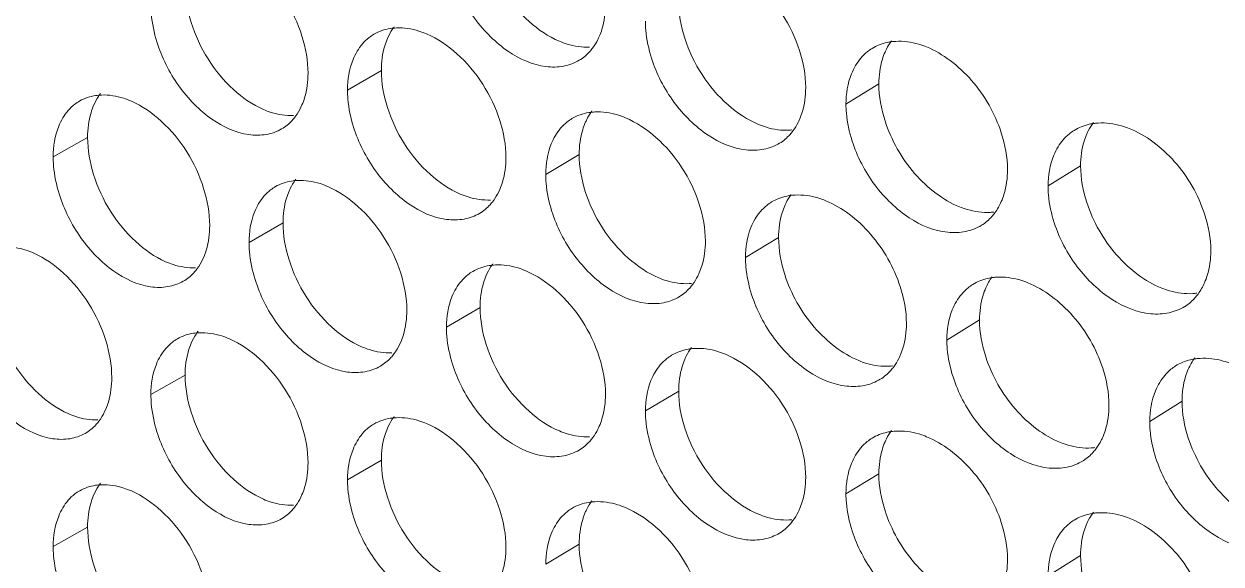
# Model space of a CAD drawing. Header units: millimetres. Extents: x 1177 to 4147, y 93 to 2194.
# Drawn here: x 2607.16 to 2631.35, y 1006.13 to 1017.04 of the extents above; entities that cross this region are included whole.
import ezdxf

# ---------------------------------------------------------------- set-up
doc = ezdxf.new("R2010")
doc.units = ezdxf.units.MM
doc.header["$LTSCALE"] = 0.1
doc.layers.get('0').update_dxf_attribs({"lineweight": 13})
doc.layers.add('标注', color=251, linetype='Continuous', lineweight=9)

# ---------------------------------------------------------------- blocks, each defined once
blk = doc.blocks.new('02')
at = {"layer": '标注'}
for p, q in [((4503.958, 1042.847), (4502.981, 1042.278)), ((4518.32, 1042.454), (4517.37, 1041.874)), ((4495.478, 1040.914), (4494.485, 1040.351)), ((4509.669, 1040.42), (4508.703, 1039.846)), ((4524.143, 1040.095), (4523.204, 1039.51)), ((4501.12, 1038.446), (4500.138, 1037.879)), ((4515.425, 1038.02), (4514.47, 1037.441)), ((4506.808, 1036.005), (4505.836, 1035.434)), ((4521.226, 1035.646), (4520.281, 1035.064)), ((4498.293, 1034.052), (4497.306, 1033.487)), ((4512.541, 1033.591), (4511.58, 1033.015)), ((4527.071, 1033.3), (4526.138, 1032.713)), ((4503.958, 1031.597), (4502.981, 1031.028)), ((4518.32, 1031.204), (4517.37, 1030.624)), ((4495.478, 1029.664), (4494.485, 1029.101)), ((4495.478, 1029.664), (4494.485, 1029.101)), ((4509.669, 1029.17), (4508.703, 1028.596)), ((4524.143, 1028.845), (4523.204, 1028.26))]:
    blk.add_line(p, q, dxfattribs=at)
for centre, radius, start, end in [((4518.899, 1042.016), 1.671, 93.1402, 96.3143), ((4524.753, 1039.635), 1.695, 93.382, 96.8256), ((4515.644, 1042.767), 1.649, 272.9969, 275.7719), ((4515.989, 1037.589), 1.662, 93.0207, 95.749), ((4521.439, 1040.412), 1.666, 273.2354, 276.9082), ((4521.82, 1035.201), 1.68, 93.2591, 96.8777), ((4512.763, 1038.33), 1.64, 272.8765, 275.2009), ((4527.279, 1038.09), 1.689, 273.4759, 277.4824), ((4513.09, 1033.168), 1.654, 92.9003, 95.1818), ((4518.536, 1035.961), 1.657, 273.1165, 276.3409), ((4527.696, 1032.834), 1.703, 93.4995, 97.4403), ((4518.899, 1030.766), 1.671, 93.1402, 96.3143), ((4524.353, 1033.626), 1.681, 273.3584, 276.8634), ((4515.644, 1031.517), 1.649, 272.9969, 275.7719), ((4524.753, 1028.385), 1.695, 93.382, 96.8256)]:
    blk.add_arc(centre, radius, start, end, dxfattribs=at)
for points, knots in [([(4506.808, 1047.255), (4506.808, 1046.894), (4506.946, 1046.145), (4507.432, 1045.111), (4508.16, 1044.247), (4508.775, 1043.824), (4509.096, 1043.688)], [0, 0, 0, 0, 0.24405, 0.505923, 0.764587, 1, 1, 1, 1]), ([(4501.842, 1042.768), (4501.842, 1043.129), (4501.704, 1043.879), (4501.221, 1044.915), (4500.499, 1045.782), (4499.889, 1046.21), (4499.57, 1046.348)], [0, 0, 0, 0, 0.244255, 0.506454, 0.76521, 1, 1, 1, 1]), ([(4516.208, 1042.35), (4516.208, 1042.711), (4516.067, 1043.46), (4515.574, 1044.491), (4514.836, 1045.351), (4514.214, 1045.77), (4513.891, 1045.904)], [0, 0, 0, 0, 0.243409, 0.504813, 0.763684, 1, 1, 1, 1]), ([(4506.013, 1045.615), (4506.155, 1045.165), (4506.48, 1044.521), (4507.089, 1043.814), (4507.737, 1043.268), (4508.484, 1042.931), (4509.215, 1042.941), (4509.533, 1043.056), (4509.67, 1043.138)], [0, 0, 0, 0, 0.286235, 0.428153, 0.563457, 0.799968, 0.903181, 1, 1, 1, 1]), ([(4498.293, 1045.302), (4498.293, 1044.94), (4498.43, 1044.191), (4498.909, 1043.154), (4499.627, 1042.285), (4500.236, 1041.857), (4500.554, 1041.719)], [0, 0, 0, 0, 0.24456, 0.50691, 0.765504, 1, 1, 1, 1]), ([(4497.306, 1044.737), (4497.306, 1044.651), (4497.322, 1044.288), (4497.398, 1043.93), (4497.48, 1043.667)], [0, 0, 0, 0, 0.239048, 1, 1, 1, 1]), ([(4510.25, 1043.828), (4510.28, 1043.896), (4510.387, 1044.19), (4510.428, 1044.508), (4510.428, 1044.747)], [0, 0, 0, 0, 0.235754, 1, 1, 1, 1]), ([(4512.541, 1044.841), (4512.541, 1044.48), (4512.681, 1043.732), (4513.171, 1042.699), (4513.905, 1041.838), (4514.524, 1041.419), (4514.847, 1041.285)], [0, 0, 0, 0, 0.243714, 0.505271, 0.763981, 1, 1, 1, 1]), ([(4504.391, 1044.072), (4504.332, 1044.07), (4504.107, 1044.048), (4503.886, 1043.973), (4503.742, 1043.889)], [0, 0, 0, 0, 0.258706, 1, 1, 1, 1]), ([(4504.329, 1044.108), (4504.31, 1044.082), (4504.235, 1043.975), (4504.173, 1043.858), (4504.134, 1043.766)], [0, 0, 0, 0, 0.243924, 1, 1, 1, 1]), ([(4505.264, 1043.9), (4505.191, 1043.931), (4504.912, 1044.035), (4504.609, 1044.082), (4504.391, 1044.072)], [0, 0, 0, 0, 0.266406, 1, 1, 1, 1]), ([(4511.58, 1044.265), (4511.58, 1044.179), (4511.597, 1043.817), (4511.675, 1043.46), (4511.758, 1043.198)], [0, 0, 0, 0, 0.239233, 1, 1, 1, 1]), ([(4497.48, 1043.667), (4497.62, 1043.218), (4497.939, 1042.575), (4498.537, 1041.865), (4499.173, 1041.316), (4499.907, 1040.97), (4500.629, 1040.969), (4500.944, 1041.077), (4501.08, 1041.156)], [0, 0, 0, 0, 0.287474, 0.429768, 0.565237, 0.801327, 0.903927, 1, 1, 1, 1]), ([(4503.742, 1043.889), (4503.693, 1043.86), (4503.502, 1043.731), (4503.349, 1043.548), (4503.26, 1043.398)], [0, 0, 0, 0, 0.244922, 1, 1, 1, 1]), ([(4504.134, 1043.766), (4504.105, 1043.699), (4503.998, 1043.404), (4503.958, 1043.087), (4503.958, 1042.847)], [0, 0, 0, 0, 0.235368, 1, 1, 1, 1]), ([(4507.555, 1040.331), (4507.555, 1040.692), (4507.415, 1041.441), (4506.928, 1042.475), (4506.199, 1043.34), (4505.585, 1043.764), (4505.264, 1043.9)], [0, 0, 0, 0, 0.243914, 0.505794, 0.764596, 1, 1, 1, 1]), ([(4509.096, 1043.688), (4509.169, 1043.658), (4509.449, 1043.555), (4509.753, 1043.509), (4509.971, 1043.52)], [0, 0, 0, 0, 0.265996, 1, 1, 1, 1]), ([(4510.058, 1043.492), (4510.115, 1043.569), (4510.183, 1043.68), (4510.237, 1043.797), (4510.25, 1043.828)], [0, 0, 0, 0, 0.74354, 1, 1, 1, 1]), ([(4518.715, 1043.677), (4518.662, 1043.671), (4518.455, 1043.638), (4518.255, 1043.561), (4518.122, 1043.48)], [0, 0, 0, 0, 0.257038, 1, 1, 1, 1]), ([(4518.684, 1043.7), (4518.63, 1043.625), (4518.565, 1043.518), (4518.512, 1043.405), (4518.499, 1043.376)], [0, 0, 0, 0, 0.744038, 1, 1, 1, 1]), ([(4519.698, 1043.523), (4519.624, 1043.553), (4519.338, 1043.654), (4519.03, 1043.697), (4518.807, 1043.685)], [0, 0, 0, 0, 0.265596, 1, 1, 1, 1]), ([(4503.26, 1043.398), (4503.214, 1043.321), (4503.043, 1042.972), (4502.981, 1042.576), (4502.981, 1042.278)], [0, 0, 0, 0, 0.232026, 1, 1, 1, 1]), ([(4509.67, 1043.138), (4509.782, 1043.205), (4509.92, 1043.32), (4510.031, 1043.456), (4510.058, 1043.492)], [0, 0, 0, 0, 0.744409, 1, 1, 1, 1]), ([(4518.122, 1043.48), (4518.074, 1043.45), (4517.887, 1043.318), (4517.737, 1043.137), (4517.649, 1042.988)], [0, 0, 0, 0, 0.245477, 1, 1, 1, 1]), ([(4518.499, 1043.376), (4518.469, 1043.308), (4518.361, 1043.012), (4518.32, 1042.694), (4518.32, 1042.454)], [0, 0, 0, 0, 0.236109, 1, 1, 1, 1]), ([(4522.034, 1039.98), (4522.034, 1040.341), (4521.856, 1041.28), (4521.233, 1042.373), (4520.411, 1043.144), (4519.939, 1043.425), (4519.698, 1043.523)], [0, 0, 0, 0, 0.243289, 0.634182, 0.824608, 1, 1, 1, 1]), ([(4511.758, 1043.198), (4511.902, 1042.747), (4512.231, 1042.102), (4512.847, 1041.397), (4513.504, 1040.854), (4514.26, 1040.522), (4514.996, 1040.54), (4515.316, 1040.659), (4515.454, 1040.743)], [0, 0, 0, 0, 0.28542, 0.427092, 0.562289, 0.79908, 0.902694, 1, 1, 1, 1]), ([(4517.649, 1042.988), (4517.603, 1042.911), (4517.433, 1042.564), (4517.37, 1042.17), (4517.37, 1041.874)], [0, 0, 0, 0, 0.233202, 1, 1, 1, 1]), ([(4501.667, 1041.85), (4501.696, 1041.918), (4501.802, 1042.212), (4501.842, 1042.529), (4501.842, 1042.768)], [0, 0, 0, 0, 0.235309, 1, 1, 1, 1]), ([(4503.958, 1042.847), (4503.958, 1042.486), (4504.096, 1041.737), (4504.579, 1040.702), (4505.304, 1039.836), (4505.917, 1039.411), (4506.237, 1039.275)], [0, 0, 0, 0, 0.244219, 0.506251, 0.764892, 1, 1, 1, 1]), ([(4502.981, 1042.278), (4502.981, 1042.192), (4502.998, 1041.83), (4503.074, 1041.472), (4503.157, 1041.209)], [0, 0, 0, 0, 0.239121, 1, 1, 1, 1]), ([(4516.029, 1041.43), (4516.059, 1041.498), (4516.167, 1041.793), (4516.208, 1042.11), (4516.208, 1042.35)], [0, 0, 0, 0, 0.236051, 1, 1, 1, 1]), ([(4518.32, 1042.454), (4518.32, 1042.094), (4518.495, 1041.155), (4519.114, 1040.06), (4519.933, 1039.288), (4520.403, 1039.007), (4520.644, 1038.909)], [0, 0, 0, 0, 0.243591, 0.634592, 0.824826, 1, 1, 1, 1]), ([(4495.25, 1041.964), (4495.201, 1041.936), (4495.007, 1041.808), (4494.853, 1041.625), (4494.763, 1041.474)], [0, 0, 0, 0, 0.24456, 1, 1, 1, 1]), ([(4495.878, 1042.136), (4495.821, 1042.133), (4495.604, 1042.114), (4495.39, 1042.044), (4495.25, 1041.964)], [0, 0, 0, 0, 0.258641, 1, 1, 1, 1]), ([(4495.849, 1042.177), (4495.83, 1042.151), (4495.753, 1042.042), (4495.691, 1041.924), (4495.652, 1041.831)], [0, 0, 0, 0, 0.243518, 1, 1, 1, 1]), ([(4496.741, 1041.957), (4496.668, 1041.989), (4496.393, 1042.094), (4496.094, 1042.144), (4495.878, 1042.136)], [0, 0, 0, 0, 0.266913, 1, 1, 1, 1]), ([(4499.003, 1038.372), (4499.003, 1038.733), (4498.866, 1039.483), (4498.385, 1040.52), (4497.666, 1041.389), (4497.058, 1041.818), (4496.741, 1041.957)], [0, 0, 0, 0, 0.244427, 0.506785, 0.765518, 1, 1, 1, 1]), ([(4495.652, 1041.831), (4495.623, 1041.764), (4495.517, 1041.469), (4495.478, 1041.153), (4495.478, 1040.914)], [0, 0, 0, 0, 0.234922, 1, 1, 1, 1]), ([(4500.554, 1041.719), (4500.626, 1041.687), (4500.902, 1041.583), (4501.202, 1041.535), (4501.419, 1041.544)], [0, 0, 0, 0, 0.266492, 1, 1, 1, 1]), ([(4501.468, 1041.505), (4501.488, 1041.531), (4501.564, 1041.639), (4501.627, 1041.758), (4501.667, 1041.85)], [0, 0, 0, 0, 0.243785, 1, 1, 1, 1]), ([(4510.123, 1041.647), (4510.064, 1041.644), (4509.833, 1041.621), (4509.608, 1041.543), (4509.46, 1041.455)], [0, 0, 0, 0, 0.258753, 1, 1, 1, 1]), ([(4510.038, 1041.675), (4509.981, 1041.598), (4509.913, 1041.487), (4509.859, 1041.37), (4509.846, 1041.34)], [0, 0, 0, 0, 0.74352, 1, 1, 1, 1]), ([(4511.004, 1041.479), (4510.93, 1041.51), (4510.648, 1041.612), (4510.343, 1041.658), (4510.123, 1041.647)], [0, 0, 0, 0, 0.266077, 1, 1, 1, 1]), ([(4517.37, 1041.874), (4517.37, 1041.787), (4517.387, 1041.426), (4517.465, 1041.069), (4517.549, 1040.807)], [0, 0, 0, 0, 0.23931, 1, 1, 1, 1]), ([(4494.763, 1041.474), (4494.717, 1041.397), (4494.547, 1041.047), (4494.485, 1040.65), (4494.485, 1040.351)], [0, 0, 0, 0, 0.231308, 1, 1, 1, 1]), ([(4501.08, 1041.156), (4501.192, 1041.221), (4501.33, 1041.334), (4501.441, 1041.469), (4501.468, 1041.505)], [0, 0, 0, 0, 0.744134, 1, 1, 1, 1]), ([(4509.46, 1041.455), (4509.412, 1041.426), (4509.222, 1041.295), (4509.07, 1041.113), (4508.981, 1040.964)], [0, 0, 0, 0, 0.245151, 1, 1, 1, 1]), ([(4509.846, 1041.34), (4509.817, 1041.272), (4509.709, 1040.977), (4509.669, 1040.66), (4509.669, 1040.42)], [0, 0, 0, 0, 0.235665, 1, 1, 1, 1]), ([(4513.313, 1037.92), (4513.313, 1038.281), (4513.172, 1039.03), (4512.681, 1040.063), (4511.946, 1040.924), (4511.327, 1041.344), (4511.004, 1041.479)], [0, 0, 0, 0, 0.243576, 0.505139, 0.763987, 1, 1, 1, 1]), ([(4514.847, 1041.285), (4514.921, 1041.255), (4515.204, 1041.153), (4515.51, 1041.109), (4515.73, 1041.121)], [0, 0, 0, 0, 0.265674, 1, 1, 1, 1]), ([(4515.841, 1041.101), (4515.897, 1041.177), (4515.963, 1041.286), (4516.016, 1041.4), (4516.029, 1041.43)], [0, 0, 0, 0, 0.743887, 1, 1, 1, 1]), ([(4524.551, 1041.318), (4524.497, 1041.312), (4524.288, 1041.276), (4524.086, 1041.197), (4523.953, 1041.113)], [0, 0, 0, 0, 0.256955, 1, 1, 1, 1]), ([(4524.514, 1041.347), (4524.458, 1041.271), (4524.391, 1041.162), (4524.337, 1041.046), (4524.324, 1041.017)], [0, 0, 0, 0, 0.744132, 1, 1, 1, 1]), ([(4525.55, 1041.17), (4525.475, 1041.2), (4525.187, 1041.299), (4524.876, 1041.341), (4524.653, 1041.327)], [0, 0, 0, 0, 0.265285, 1, 1, 1, 1]), ([(4495.478, 1040.914), (4495.478, 1040.552), (4495.615, 1039.802), (4496.091, 1038.765), (4496.806, 1037.894), (4497.412, 1037.464), (4497.729, 1037.325)], [0, 0, 0, 0, 0.244732, 0.507241, 0.765812, 1, 1, 1, 1]), ([(4503.157, 1041.209), (4503.298, 1040.76), (4503.621, 1040.115), (4504.227, 1039.408), (4504.871, 1038.861), (4505.614, 1038.521), (4506.341, 1038.527), (4506.658, 1038.64), (4506.795, 1038.72)], [0, 0, 0, 0, 0.286646, 0.428688, 0.564047, 0.800418, 0.903427, 1, 1, 1, 1]), ([(4508.981, 1040.964), (4508.935, 1040.887), (4508.765, 1040.538), (4508.703, 1040.143), (4508.703, 1039.846)], [0, 0, 0, 0, 0.2325, 1, 1, 1, 1]), ([(4515.454, 1040.743), (4515.566, 1040.811), (4515.703, 1040.928), (4515.814, 1041.065), (4515.841, 1041.101)], [0, 0, 0, 0, 0.744581, 1, 1, 1, 1]), ([(4523.953, 1041.113), (4523.907, 1041.084), (4523.727, 1040.956), (4523.581, 1040.783), (4523.494, 1040.641)], [0, 0, 0, 0, 0.245938, 1, 1, 1, 1]), ([(4524.324, 1041.017), (4524.294, 1040.949), (4524.185, 1040.653), (4524.143, 1040.335), (4524.143, 1040.095)], [0, 0, 0, 0, 0.236404, 1, 1, 1, 1]), ([(4527.903, 1037.638), (4527.903, 1037.999), (4527.725, 1038.938), (4527.096, 1040.028), (4526.268, 1040.795), (4525.793, 1041.073), (4525.55, 1041.17)], [0, 0, 0, 0, 0.242965, 0.633489, 0.824097, 1, 1, 1, 1]), ([(4517.549, 1040.807), (4517.695, 1040.356), (4518.028, 1039.71), (4518.651, 1039.007), (4519.316, 1038.466), (4520.081, 1038.141), (4520.822, 1038.167), (4521.144, 1038.29), (4521.283, 1038.376)], [0, 0, 0, 0, 0.284613, 0.426043, 0.561135, 0.798206, 0.902216, 1, 1, 1, 1]), ([(4523.494, 1040.641), (4523.447, 1040.563), (4523.27, 1040.212), (4523.204, 1039.81), (4523.204, 1039.51)], [0, 0, 0, 0, 0.233396, 1, 1, 1, 1]), ([(4494.485, 1040.351), (4494.485, 1040.265), (4494.502, 1039.903), (4494.577, 1039.544), (4494.659, 1039.281)], [0, 0, 0, 0, 0.239012, 1, 1, 1, 1]), ([(4507.378, 1039.412), (4507.407, 1039.48), (4507.514, 1039.774), (4507.555, 1040.091), (4507.555, 1040.331)], [0, 0, 0, 0, 0.235606, 1, 1, 1, 1]), ([(4509.669, 1040.42), (4509.669, 1040.059), (4509.808, 1039.31), (4510.296, 1038.276), (4511.027, 1037.414), (4511.644, 1036.993), (4511.966, 1036.858)], [0, 0, 0, 0, 0.243882, 0.505596, 0.764283, 1, 1, 1, 1]), ([(4508.703, 1039.846), (4508.703, 1039.76), (4508.719, 1039.398), (4508.797, 1039.04), (4508.88, 1038.778)], [0, 0, 0, 0, 0.239196, 1, 1, 1, 1]), ([(4521.853, 1039.06), (4521.883, 1039.128), (4521.992, 1039.423), (4522.034, 1039.741), (4522.034, 1039.98)], [0, 0, 0, 0, 0.236346, 1, 1, 1, 1]), ([(4524.143, 1040.095), (4524.143, 1039.734), (4524.32, 1038.796), (4524.944, 1037.704), (4525.769, 1036.936), (4526.243, 1036.657), (4526.485, 1036.56)], [0, 0, 0, 0, 0.243267, 0.6339, 0.824316, 1, 1, 1, 1]), ([(4500.9, 1039.491), (4500.851, 1039.462), (4500.659, 1039.333), (4500.505, 1039.15), (4500.416, 1039)], [0, 0, 0, 0, 0.244804, 1, 1, 1, 1]), ([(4501.541, 1039.67), (4501.484, 1039.668), (4501.261, 1039.647), (4501.043, 1039.574), (4500.9, 1039.491)], [0, 0, 0, 0, 0.258684, 1, 1, 1, 1]), ([(4501.492, 1039.709), (4501.473, 1039.683), (4501.397, 1039.575), (4501.334, 1039.457), (4501.295, 1039.365)], [0, 0, 0, 0, 0.243764, 1, 1, 1, 1]), ([(4502.412, 1039.496), (4502.339, 1039.527), (4502.061, 1039.631), (4501.759, 1039.679), (4501.541, 1039.67)], [0, 0, 0, 0, 0.266573, 1, 1, 1, 1]), ([(4504.693, 1035.921), (4504.693, 1036.282), (4504.554, 1037.032), (4504.069, 1038.067), (4503.343, 1038.933), (4502.731, 1039.359), (4502.412, 1039.496)], [0, 0, 0, 0, 0.244084, 0.506123, 0.764903, 1, 1, 1, 1]), ([(4523.204, 1039.51), (4523.204, 1039.423), (4523.221, 1039.062), (4523.3, 1038.705), (4523.385, 1038.444)], [0, 0, 0, 0, 0.239387, 1, 1, 1, 1]), ([(4494.659, 1039.281), (4494.798, 1038.833), (4495.115, 1038.189), (4495.709, 1037.479), (4496.342, 1036.928), (4497.071, 1036.579), (4497.79, 1036.575), (4498.104, 1036.681), (4498.239, 1036.759)], [0, 0, 0, 0, 0.287891, 0.430312, 0.565838, 0.801787, 0.904179, 1, 1, 1, 1]), ([(4501.295, 1039.365), (4501.266, 1039.297), (4501.16, 1039.002), (4501.12, 1038.686), (4501.12, 1038.446)], [0, 0, 0, 0, 0.235219, 1, 1, 1, 1]), ([(4506.237, 1039.275), (4506.31, 1039.244), (4506.589, 1039.141), (4506.891, 1039.095), (4507.109, 1039.105)], [0, 0, 0, 0, 0.26616, 1, 1, 1, 1]), ([(4507.183, 1039.073), (4507.202, 1039.098), (4507.277, 1039.205), (4507.339, 1039.321), (4507.378, 1039.412)], [0, 0, 0, 0, 0.244103, 1, 1, 1, 1]), ([(4515.823, 1039.243), (4515.769, 1039.237), (4515.56, 1039.206), (4515.358, 1039.129), (4515.224, 1039.048)], [0, 0, 0, 0, 0.257249, 1, 1, 1, 1]), ([(4515.791, 1039.268), (4515.735, 1039.193), (4515.67, 1039.084), (4515.616, 1038.97), (4515.604, 1038.94)], [0, 0, 0, 0, 0.743867, 1, 1, 1, 1]), ([(4516.789, 1039.085), (4516.715, 1039.115), (4516.43, 1039.216), (4516.123, 1039.26), (4515.901, 1039.249)], [0, 0, 0, 0, 0.265755, 1, 1, 1, 1]), ([(4500.416, 1039), (4500.37, 1038.923), (4500.199, 1038.574), (4500.138, 1038.177), (4500.138, 1037.879)], [0, 0, 0, 0, 0.231788, 1, 1, 1, 1]), ([(4506.795, 1038.72), (4506.907, 1038.787), (4507.045, 1038.901), (4507.156, 1039.037), (4507.183, 1039.073)], [0, 0, 0, 0, 0.744319, 1, 1, 1, 1]), ([(4515.224, 1039.048), (4515.176, 1039.019), (4514.988, 1038.887), (4514.837, 1038.706), (4514.748, 1038.557)], [0, 0, 0, 0, 0.24537, 1, 1, 1, 1]), ([(4515.604, 1038.94), (4515.574, 1038.872), (4515.466, 1038.577), (4515.425, 1038.259), (4515.425, 1038.02)], [0, 0, 0, 0, 0.235961, 1, 1, 1, 1]), ([(4519.116, 1035.537), (4519.116, 1035.898), (4518.939, 1036.837), (4518.318, 1037.931), (4517.499, 1038.704), (4517.029, 1038.987), (4516.789, 1039.085)], [0, 0, 0, 0, 0.243452, 0.63453, 0.824864, 1, 1, 1, 1]), ([(4520.644, 1038.909), (4520.718, 1038.879), (4521.004, 1038.779), (4521.311, 1038.736), (4521.533, 1038.749)], [0, 0, 0, 0, 0.265359, 1, 1, 1, 1]), ([(4508.88, 1038.778), (4509.023, 1038.328), (4509.35, 1037.683), (4509.962, 1036.977), (4510.615, 1036.433), (4511.366, 1036.098), (4512.099, 1036.112), (4512.418, 1036.229), (4512.556, 1036.312)], [0, 0, 0, 0, 0.285826, 0.427621, 0.562871, 0.799523, 0.902937, 1, 1, 1, 1]), ([(4514.748, 1038.557), (4514.702, 1038.48), (4514.532, 1038.132), (4514.47, 1037.737), (4514.47, 1037.441)], [0, 0, 0, 0, 0.232969, 1, 1, 1, 1]), ([(4521.283, 1038.376), (4521.395, 1038.445), (4521.532, 1038.563), (4521.643, 1038.701), (4521.669, 1038.738)], [0, 0, 0, 0, 0.744745, 1, 1, 1, 1]), ([(4498.829, 1037.454), (4498.858, 1037.522), (4498.964, 1037.816), (4499.003, 1038.133), (4499.003, 1038.372)], [0, 0, 0, 0, 0.23516, 1, 1, 1, 1]), ([(4501.12, 1038.446), (4501.12, 1038.085), (4501.257, 1037.335), (4501.739, 1036.299), (4502.46, 1035.432), (4503.071, 1035.006), (4503.389, 1034.869)], [0, 0, 0, 0, 0.244389, 0.506579, 0.765197, 1, 1, 1, 1]), ([(4523.385, 1038.444), (4523.532, 1037.991), (4523.869, 1037.345), (4524.5, 1036.645), (4525.173, 1036.107), (4525.946, 1035.787), (4526.693, 1035.821), (4527.017, 1035.948), (4527.156, 1036.036)], [0, 0, 0, 0, 0.283814, 0.425007, 0.559995, 0.797345, 0.901745, 1, 1, 1, 1]), ([(4500.138, 1037.879), (4500.138, 1037.793), (4500.154, 1037.431), (4500.23, 1037.073), (4500.313, 1036.81)], [0, 0, 0, 0, 0.239084, 1, 1, 1, 1]), ([(4513.134, 1037.001), (4513.164, 1037.068), (4513.272, 1037.363), (4513.313, 1037.681), (4513.313, 1037.92)], [0, 0, 0, 0, 0.235903, 1, 1, 1, 1]), ([(4515.425, 1038.02), (4515.425, 1037.659), (4515.6, 1036.72), (4516.216, 1035.624), (4517.032, 1034.85), (4517.5, 1034.567), (4517.74, 1034.469)], [0, 0, 0, 0, 0.243755, 0.63494, 0.825083, 1, 1, 1, 1]), ([(4493.923, 1037.573), (4493.851, 1037.605), (4493.577, 1037.711), (4493.279, 1037.761), (4493.063, 1037.753)], [0, 0, 0, 0, 0.267086, 1, 1, 1, 1]), ([(4496.176, 1033.982), (4496.176, 1034.343), (4496.039, 1035.093), (4495.56, 1036.131), (4494.844, 1037.002), (4494.239, 1037.433), (4493.923, 1037.573)], [0, 0, 0, 0, 0.244599, 0.507118, 0.765827, 1, 1, 1, 1]), ([(4498.628, 1037.106), (4498.648, 1037.132), (4498.725, 1037.242), (4498.789, 1037.361), (4498.829, 1037.454)], [0, 0, 0, 0, 0.243623, 1, 1, 1, 1]), ([(4514.47, 1037.441), (4514.47, 1037.355), (4514.487, 1036.993), (4514.564, 1036.636), (4514.648, 1036.374)], [0, 0, 0, 0, 0.239271, 1, 1, 1, 1]), ([(4527.721, 1036.717), (4527.752, 1036.785), (4527.861, 1037.08), (4527.903, 1037.398), (4527.903, 1037.638)], [0, 0, 0, 0, 0.236641, 1, 1, 1, 1]), ([(4497.729, 1037.325), (4497.801, 1037.294), (4498.076, 1037.189), (4498.375, 1037.14), (4498.591, 1037.149)], [0, 0, 0, 0, 0.266662, 1, 1, 1, 1]), ([(4498.239, 1036.759), (4498.352, 1036.824), (4498.49, 1036.936), (4498.601, 1037.07), (4498.628, 1037.106)], [0, 0, 0, 0, 0.744037, 1, 1, 1, 1]), ([(4507.251, 1037.231), (4507.192, 1037.228), (4506.965, 1037.206), (4506.741, 1037.13), (4506.595, 1037.044)], [0, 0, 0, 0, 0.258729, 1, 1, 1, 1]), ([(4507.178, 1037.263), (4507.159, 1037.237), (4507.084, 1037.131), (4507.023, 1037.015), (4506.984, 1036.925)], [0, 0, 0, 0, 0.244083, 1, 1, 1, 1]), ([(4508.128, 1037.061), (4508.055, 1037.092), (4507.774, 1037.195), (4507.471, 1037.241), (4507.251, 1037.231)], [0, 0, 0, 0, 0.26624, 1, 1, 1, 1]), ([(4500.313, 1036.81), (4500.453, 1036.361), (4500.774, 1035.717), (4501.376, 1035.008), (4502.016, 1034.46), (4502.755, 1034.117), (4503.479, 1034.119), (4503.795, 1034.23), (4503.931, 1034.31)], [0, 0, 0, 0, 0.287059, 0.429226, 0.56464, 0.800871, 0.903676, 1, 1, 1, 1]), ([(4506.595, 1037.044), (4506.547, 1037.015), (4506.356, 1036.885), (4506.204, 1036.702), (4506.115, 1036.553)], [0, 0, 0, 0, 0.245038, 1, 1, 1, 1]), ([(4506.984, 1036.925), (4506.955, 1036.857), (4506.848, 1036.562), (4506.808, 1036.245), (4506.808, 1036.005)], [0, 0, 0, 0, 0.235516, 1, 1, 1, 1]), ([(4510.428, 1033.497), (4510.428, 1033.858), (4510.288, 1034.607), (4509.799, 1035.641), (4509.067, 1036.503), (4508.45, 1036.926), (4508.128, 1037.061)], [0, 0, 0, 0, 0.243745, 0.505466, 0.764291, 1, 1, 1, 1]), ([(4511.966, 1036.858), (4512.039, 1036.828), (4512.321, 1036.726), (4512.625, 1036.681), (4512.845, 1036.692)], [0, 0, 0, 0, 0.265834, 1, 1, 1, 1]), ([(4512.944, 1036.668), (4513, 1036.745), (4513.067, 1036.855), (4513.121, 1036.97), (4513.134, 1037.001)], [0, 0, 0, 0, 0.743715, 1, 1, 1, 1]), ([(4521.619, 1036.868), (4521.566, 1036.862), (4521.361, 1036.827), (4521.163, 1036.749), (4521.032, 1036.668)], [0, 0, 0, 0, 0.256832, 1, 1, 1, 1]), ([(4522.619, 1036.718), (4522.544, 1036.748), (4522.257, 1036.848), (4521.947, 1036.89), (4521.724, 1036.878)], [0, 0, 0, 0, 0.26544, 1, 1, 1, 1]), ([(4492.675, 1036.532), (4492.675, 1036.171), (4492.811, 1035.421), (4493.285, 1034.382), (4493.997, 1033.51), (4494.601, 1033.078), (4494.917, 1032.939)], [0, 0, 0, 0, 0.244904, 0.507573, 0.76612, 1, 1, 1, 1]), ([(4506.115, 1036.553), (4506.069, 1036.476), (4505.898, 1036.127), (4505.836, 1035.731), (4505.836, 1035.434)], [0, 0, 0, 0, 0.232263, 1, 1, 1, 1]), ([(4512.556, 1036.312), (4512.668, 1036.38), (4512.806, 1036.495), (4512.917, 1036.632), (4512.944, 1036.668)], [0, 0, 0, 0, 0.744496, 1, 1, 1, 1]), ([(4521.032, 1036.668), (4520.984, 1036.639), (4520.798, 1036.506), (4520.648, 1036.325), (4520.56, 1036.177)], [0, 0, 0, 0, 0.245581, 1, 1, 1, 1]), ([(4521.406, 1036.568), (4521.376, 1036.5), (4521.267, 1036.204), (4521.226, 1035.886), (4521.226, 1035.646)], [0, 0, 0, 0, 0.236256, 1, 1, 1, 1]), ([(4524.963, 1033.181), (4524.963, 1033.541), (4524.785, 1034.48), (4524.159, 1035.572), (4523.334, 1036.341), (4522.86, 1036.621), (4522.619, 1036.718)], [0, 0, 0, 0, 0.243126, 0.633835, 0.824352, 1, 1, 1, 1]), ([(4526.485, 1036.56), (4526.56, 1036.531), (4526.848, 1036.432), (4527.158, 1036.391), (4527.381, 1036.404)], [0, 0, 0, 0, 0.265051, 1, 1, 1, 1]), ([(4527.156, 1036.036), (4527.265, 1036.105), (4527.399, 1036.22), (4527.507, 1036.355), (4527.534, 1036.391)], [0, 0, 0, 0, 0.745148, 1, 1, 1, 1]), ([(4514.648, 1036.374), (4514.793, 1035.923), (4515.124, 1035.277), (4515.744, 1034.574), (4516.404, 1034.032), (4517.165, 1033.703), (4517.903, 1033.725), (4518.224, 1033.846), (4518.362, 1033.931)], [0, 0, 0, 0, 0.285015, 0.426566, 0.56171, 0.798641, 0.902454, 1, 1, 1, 1]), ([(4520.56, 1036.177), (4520.514, 1036.099), (4520.344, 1035.752), (4520.281, 1035.359), (4520.281, 1035.064)], [0, 0, 0, 0, 0.233434, 1, 1, 1, 1]), ([(4504.517, 1035.003), (4504.546, 1035.07), (4504.653, 1035.365), (4504.693, 1035.682), (4504.693, 1035.921)], [0, 0, 0, 0, 0.235457, 1, 1, 1, 1]), ([(4506.808, 1036.005), (4506.808, 1035.644), (4506.946, 1034.895), (4507.432, 1033.861), (4508.16, 1032.997), (4508.775, 1032.574), (4509.096, 1032.438)], [0, 0, 0, 0, 0.24405, 0.505923, 0.764587, 1, 1, 1, 1]), ([(4505.836, 1035.434), (4505.836, 1035.347), (4505.853, 1034.986), (4505.93, 1034.628), (4506.013, 1034.365)], [0, 0, 0, 0, 0.239158, 1, 1, 1, 1]), ([(4518.936, 1034.616), (4518.965, 1034.684), (4519.074, 1034.979), (4519.116, 1035.297), (4519.116, 1035.537)], [0, 0, 0, 0, 0.236199, 1, 1, 1, 1]), ([(4521.226, 1035.646), (4521.226, 1035.286), (4521.402, 1034.347), (4522.024, 1033.254), (4522.845, 1032.483), (4523.318, 1032.203), (4523.559, 1032.106)], [0, 0, 0, 0, 0.243429, 0.634245, 0.824571, 1, 1, 1, 1]), ([(4498.069, 1035.099), (4498.02, 1035.071), (4497.827, 1034.942), (4497.673, 1034.759), (4497.584, 1034.609)], [0, 0, 0, 0, 0.244683, 1, 1, 1, 1]), ([(4498.704, 1035.274), (4498.647, 1035.272), (4498.427, 1035.252), (4498.211, 1035.181), (4498.069, 1035.099)], [0, 0, 0, 0, 0.258662, 1, 1, 1, 1]), ([(4498.667, 1035.317), (4498.647, 1035.291), (4498.57, 1035.182), (4498.507, 1035.063), (4498.468, 1034.97)], [0, 0, 0, 0, 0.243602, 1, 1, 1, 1]), ([(4499.57, 1035.098), (4499.498, 1035.13), (4499.221, 1035.235), (4498.921, 1035.283), (4498.704, 1035.274)], [0, 0, 0, 0, 0.266742, 1, 1, 1, 1]), ([(4501.842, 1031.518), (4501.842, 1031.879), (4501.704, 1032.629), (4501.221, 1033.665), (4500.499, 1034.532), (4499.889, 1034.96), (4499.57, 1035.098)], [0, 0, 0, 0, 0.244255, 0.506454, 0.76521, 1, 1, 1, 1]), ([(4504.32, 1034.661), (4504.339, 1034.686), (4504.415, 1034.794), (4504.477, 1034.911), (4504.517, 1035.003)], [0, 0, 0, 0, 0.243945, 1, 1, 1, 1]), ([(4520.281, 1035.064), (4520.281, 1034.977), (4520.299, 1034.616), (4520.377, 1034.259), (4520.461, 1033.997)], [0, 0, 0, 0, 0.239348, 1, 1, 1, 1]), ([(4491.85, 1034.902), (4491.988, 1034.454), (4492.302, 1033.811), (4492.894, 1033.099), (4493.522, 1032.547), (4494.247, 1032.196), (4494.963, 1032.187), (4495.276, 1032.292), (4495.411, 1032.369)], [0, 0, 0, 0, 0.288311, 0.430859, 0.566442, 0.80225, 0.904434, 1, 1, 1, 1]), ([(4498.468, 1034.97), (4498.439, 1034.902), (4498.333, 1034.607), (4498.293, 1034.291), (4498.293, 1034.052)], [0, 0, 0, 0, 0.235071, 1, 1, 1, 1]), ([(4503.389, 1034.869), (4503.462, 1034.837), (4503.74, 1034.734), (4504.041, 1034.686), (4504.258, 1034.696)], [0, 0, 0, 0, 0.266325, 1, 1, 1, 1]), ([(4503.931, 1034.31), (4504.044, 1034.376), (4504.182, 1034.489), (4504.293, 1034.625), (4504.32, 1034.661)], [0, 0, 0, 0, 0.744227, 1, 1, 1, 1]), ([(4512.941, 1034.815), (4512.887, 1034.81), (4512.676, 1034.78), (4512.472, 1034.704), (4512.336, 1034.623)], [0, 0, 0, 0, 0.257466, 1, 1, 1, 1]), ([(4512.909, 1034.843), (4512.852, 1034.767), (4512.786, 1034.657), (4512.732, 1034.542), (4512.719, 1034.512)], [0, 0, 0, 0, 0.743694, 1, 1, 1, 1]), ([(4513.891, 1034.654), (4513.817, 1034.684), (4513.533, 1034.786), (4513.228, 1034.831), (4513.007, 1034.819)], [0, 0, 0, 0, 0.265915, 1, 1, 1, 1]), ([(4516.208, 1031.1), (4516.208, 1031.461), (4516.067, 1032.21), (4515.574, 1033.241), (4514.836, 1034.101), (4514.214, 1034.52), (4513.891, 1034.654)], [0, 0, 0, 0, 0.243409, 0.504813, 0.763684, 1, 1, 1, 1]), ([(4497.584, 1034.609), (4497.538, 1034.532), (4497.367, 1034.182), (4497.306, 1033.785), (4497.306, 1033.487)], [0, 0, 0, 0, 0.231548, 1, 1, 1, 1]), ([(4506.013, 1034.365), (4506.155, 1033.915), (4506.48, 1033.271), (4507.089, 1032.564), (4507.737, 1032.018), (4508.484, 1031.681), (4509.215, 1031.691), (4509.533, 1031.806), (4509.67, 1031.888)], [0, 0, 0, 0, 0.286235, 0.428153, 0.563457, 0.799968, 0.903181, 1, 1, 1, 1]), ([(4512.336, 1034.623), (4512.288, 1034.594), (4512.099, 1034.463), (4511.948, 1034.281), (4511.859, 1034.132)], [0, 0, 0, 0, 0.245262, 1, 1, 1, 1]), ([(4512.719, 1034.512), (4512.69, 1034.444), (4512.582, 1034.149), (4512.541, 1033.831), (4512.541, 1033.591)], [0, 0, 0, 0, 0.235813, 1, 1, 1, 1]), ([(4517.74, 1034.469), (4517.814, 1034.438), (4518.098, 1034.338), (4518.405, 1034.294), (4518.626, 1034.307)], [0, 0, 0, 0, 0.265516, 1, 1, 1, 1]), ([(4518.75, 1034.291), (4518.805, 1034.366), (4518.87, 1034.474), (4518.923, 1034.587), (4518.936, 1034.616)], [0, 0, 0, 0, 0.744058, 1, 1, 1, 1]), ([(4526.884, 1034.315), (4526.838, 1034.286), (4526.659, 1034.157), (4526.513, 1033.983), (4526.427, 1033.841)], [0, 0, 0, 0, 0.246012, 1, 1, 1, 1]), ([(4527.475, 1034.523), (4527.422, 1034.516), (4527.215, 1034.479), (4527.016, 1034.398), (4526.884, 1034.315)], [0, 0, 0, 0, 0.256726, 1, 1, 1, 1]), ([(4528.493, 1034.379), (4528.417, 1034.409), (4528.127, 1034.507), (4527.816, 1034.548), (4527.592, 1034.534)], [0, 0, 0, 0, 0.265131, 1, 1, 1, 1]), ([(4496.002, 1033.065), (4496.031, 1033.132), (4496.137, 1033.427), (4496.176, 1033.743), (4496.176, 1033.982)], [0, 0, 0, 0, 0.235011, 1, 1, 1, 1]), ([(4498.293, 1034.052), (4498.293, 1033.69), (4498.43, 1032.941), (4498.909, 1031.904), (4499.627, 1031.035), (4500.236, 1030.607), (4500.554, 1030.469)], [0, 0, 0, 0, 0.24456, 0.50691, 0.765504, 1, 1, 1, 1]), ([(4511.859, 1034.132), (4511.813, 1034.055), (4511.643, 1033.707), (4511.58, 1033.312), (4511.58, 1033.015)], [0, 0, 0, 0, 0.232735, 1, 1, 1, 1]), ([(4518.362, 1033.931), (4518.475, 1034), (4518.612, 1034.117), (4518.723, 1034.255), (4518.75, 1034.291)], [0, 0, 0, 0, 0.744664, 1, 1, 1, 1]), ([(4520.461, 1033.997), (4520.608, 1033.545), (4520.943, 1032.899), (4521.57, 1032.197), (4522.239, 1031.658), (4523.008, 1031.336), (4523.752, 1031.366), (4524.075, 1031.491), (4524.214, 1031.577)], [0, 0, 0, 0, 0.284212, 0.425524, 0.560563, 0.797774, 0.901979, 1, 1, 1, 1]), ([(4527.253, 1034.223), (4527.223, 1034.154), (4527.113, 1033.859), (4527.071, 1033.54), (4527.071, 1033.3)], [0, 0, 0, 0, 0.236551, 1, 1, 1, 1]), ([(4526.427, 1033.841), (4526.379, 1033.763), (4526.203, 1033.413), (4526.138, 1033.013), (4526.138, 1032.713)], [0, 0, 0, 0, 0.233654, 1, 1, 1, 1]), ([(4497.306, 1033.487), (4497.306, 1033.401), (4497.322, 1033.038), (4497.398, 1032.68), (4497.48, 1032.417)], [0, 0, 0, 0, 0.239048, 1, 1, 1, 1]), ([(4510.25, 1032.578), (4510.28, 1032.646), (4510.387, 1032.94), (4510.428, 1033.258), (4510.428, 1033.497)], [0, 0, 0, 0, 0.235754, 1, 1, 1, 1]), ([(4512.541, 1033.591), (4512.541, 1033.23), (4512.681, 1032.482), (4513.171, 1031.449), (4513.905, 1030.588), (4514.524, 1030.169), (4514.847, 1030.035)], [0, 0, 0, 0, 0.243714, 0.505271, 0.763981, 1, 1, 1, 1]), ([(4527.071, 1033.3), (4527.071, 1032.94), (4527.249, 1032.002), (4527.876, 1030.91), (4528.704, 1030.145), (4529.179, 1029.867), (4529.422, 1029.771)], [0, 0, 0, 0, 0.243106, 0.633556, 0.824063, 1, 1, 1, 1]), ([(4494.917, 1032.939), (4494.988, 1032.907), (4495.262, 1032.801), (4495.56, 1032.752), (4495.775, 1032.76)], [0, 0, 0, 0, 0.266833, 1, 1, 1, 1]), ([(4495.803, 1032.718), (4495.823, 1032.744), (4495.9, 1032.853), (4495.962, 1032.972), (4496.002, 1033.065)], [0, 0, 0, 0, 0.243534, 1, 1, 1, 1]), ([(4511.58, 1033.015), (4511.58, 1032.929), (4511.597, 1032.567), (4511.675, 1032.21), (4511.758, 1031.948)], [0, 0, 0, 0, 0.239233, 1, 1, 1, 1]), ([(4524.782, 1032.26), (4524.812, 1032.328), (4524.921, 1032.623), (4524.963, 1032.941), (4524.963, 1033.181)], [0, 0, 0, 0, 0.236494, 1, 1, 1, 1]), ([(4495.411, 1032.369), (4495.525, 1032.433), (4495.664, 1032.547), (4495.776, 1032.683), (4495.803, 1032.718)], [0, 0, 0, 0, 0.743822, 1, 1, 1, 1]), ([(4503.742, 1032.639), (4503.693, 1032.61), (4503.502, 1032.481), (4503.349, 1032.298), (4503.26, 1032.148)], [0, 0, 0, 0, 0.244922, 1, 1, 1, 1]), ([(4504.391, 1032.822), (4504.332, 1032.82), (4504.107, 1032.798), (4503.886, 1032.723), (4503.742, 1032.639)], [0, 0, 0, 0, 0.258706, 1, 1, 1, 1]), ([(4504.329, 1032.858), (4504.31, 1032.832), (4504.235, 1032.725), (4504.173, 1032.608), (4504.134, 1032.516)], [0, 0, 0, 0, 0.243924, 1, 1, 1, 1]), ([(4505.264, 1032.65), (4505.191, 1032.681), (4504.912, 1032.785), (4504.609, 1032.832), (4504.391, 1032.822)], [0, 0, 0, 0, 0.266406, 1, 1, 1, 1]), ([(4507.555, 1029.081), (4507.555, 1029.442), (4507.415, 1030.191), (4506.928, 1031.225), (4506.199, 1032.09), (4505.585, 1032.514), (4505.264, 1032.65)], [0, 0, 0, 0, 0.243914, 0.505794, 0.764596, 1, 1, 1, 1]), ([(4510.058, 1032.242), (4510.115, 1032.319), (4510.183, 1032.43), (4510.237, 1032.547), (4510.25, 1032.578)], [0, 0, 0, 0, 0.74354, 1, 1, 1, 1]), ([(4526.138, 1032.713), (4526.138, 1032.627), (4526.155, 1032.266), (4526.234, 1031.909), (4526.319, 1031.647)], [0, 0, 0, 0, 0.239426, 1, 1, 1, 1]), ([(4497.48, 1032.417), (4497.62, 1031.968), (4497.939, 1031.325), (4498.537, 1030.615), (4499.173, 1030.066), (4499.907, 1029.72), (4500.629, 1029.719), (4500.944, 1029.827), (4501.08, 1029.906)], [0, 0, 0, 0, 0.287474, 0.429768, 0.565237, 0.801327, 0.903927, 1, 1, 1, 1]), ([(4504.134, 1032.516), (4504.105, 1032.449), (4503.998, 1032.154), (4503.958, 1031.837), (4503.958, 1031.597)], [0, 0, 0, 0, 0.235368, 1, 1, 1, 1]), ([(4509.096, 1032.438), (4509.169, 1032.408), (4509.449, 1032.305), (4509.753, 1032.259), (4509.971, 1032.27)], [0, 0, 0, 0, 0.265996, 1, 1, 1, 1]), ([(4509.67, 1031.888), (4509.782, 1031.955), (4509.92, 1032.07), (4510.031, 1032.206), (4510.058, 1032.242)], [0, 0, 0, 0, 0.744409, 1, 1, 1, 1]), ([(4518.715, 1032.427), (4518.662, 1032.421), (4518.455, 1032.388), (4518.255, 1032.311), (4518.122, 1032.23)], [0, 0, 0, 0, 0.257038, 1, 1, 1, 1]), ([(4518.684, 1032.45), (4518.63, 1032.375), (4518.565, 1032.268), (4518.512, 1032.155), (4518.499, 1032.126)], [0, 0, 0, 0, 0.744038, 1, 1, 1, 1]), ([(4519.698, 1032.273), (4519.624, 1032.303), (4519.338, 1032.404), (4519.03, 1032.447), (4518.807, 1032.435)], [0, 0, 0, 0, 0.265596, 1, 1, 1, 1]), ([(4522.034, 1028.73), (4522.034, 1029.091), (4521.856, 1030.03), (4521.233, 1031.123), (4520.411, 1031.894), (4519.939, 1032.175), (4519.698, 1032.273)], [0, 0, 0, 0, 0.243289, 0.634182, 0.824608, 1, 1, 1, 1]), ([(4524.591, 1031.929), (4524.647, 1032.005), (4524.714, 1032.114), (4524.769, 1032.23), (4524.782, 1032.26)], [0, 0, 0, 0, 0.744156, 1, 1, 1, 1]), ([(4503.26, 1032.148), (4503.214, 1032.071), (4503.043, 1031.722), (4502.981, 1031.326), (4502.981, 1031.028)], [0, 0, 0, 0, 0.232026, 1, 1, 1, 1]), ([(4511.758, 1031.948), (4511.902, 1031.497), (4512.231, 1030.852), (4512.847, 1030.147), (4513.504, 1029.604), (4514.26, 1029.272), (4514.996, 1029.29), (4515.316, 1029.409), (4515.454, 1029.493)], [0, 0, 0, 0, 0.28542, 0.427092, 0.562289, 0.79908, 0.902694, 1, 1, 1, 1]), ([(4518.122, 1032.23), (4518.074, 1032.2), (4517.887, 1032.068), (4517.737, 1031.887), (4517.649, 1031.738)], [0, 0, 0, 0, 0.245477, 1, 1, 1, 1]), ([(4518.499, 1032.126), (4518.469, 1032.058), (4518.361, 1031.762), (4518.32, 1031.444), (4518.32, 1031.204)], [0, 0, 0, 0, 0.236109, 1, 1, 1, 1]), ([(4523.559, 1032.106), (4523.633, 1032.076), (4523.92, 1031.977), (4524.229, 1031.935), (4524.452, 1031.948)], [0, 0, 0, 0, 0.265204, 1, 1, 1, 1]), ([(4524.214, 1031.577), (4524.323, 1031.645), (4524.456, 1031.76), (4524.565, 1031.894), (4524.591, 1031.929)], [0, 0, 0, 0, 0.745099, 1, 1, 1, 1]), ([(4503.958, 1031.597), (4503.958, 1031.236), (4504.096, 1030.487), (4504.579, 1029.452), (4505.304, 1028.586), (4505.917, 1028.161), (4506.237, 1028.025)], [0, 0, 0, 0, 0.244219, 0.506251, 0.764892, 1, 1, 1, 1]), ([(4517.649, 1031.738), (4517.603, 1031.661), (4517.433, 1031.314), (4517.37, 1030.92), (4517.37, 1030.624)], [0, 0, 0, 0, 0.233202, 1, 1, 1, 1]), ([(4526.319, 1031.647), (4526.467, 1031.195), (4526.807, 1030.548), (4527.441, 1029.849), (4528.118, 1029.312), (4528.895, 1028.996), (4529.645, 1029.034), (4529.97, 1029.163), (4530.11, 1029.252)], [0, 0, 0, 0, 0.283418, 0.424493, 0.559431, 0.79692, 0.901513, 1, 1, 1, 1]), ([(4501.667, 1030.6), (4501.696, 1030.668), (4501.802, 1030.962), (4501.842, 1031.279), (4501.842, 1031.518)], [0, 0, 0, 0, 0.235309, 1, 1, 1, 1]), ([(4518.32, 1031.204), (4518.32, 1030.844), (4518.495, 1029.905), (4519.114, 1028.81), (4519.933, 1028.038), (4520.403, 1027.757), (4520.644, 1027.659)], [0, 0, 0, 0, 0.243591, 0.634592, 0.824826, 1, 1, 1, 1]), ([(4495.878, 1030.886), (4495.821, 1030.883), (4495.604, 1030.864), (4495.39, 1030.794), (4495.25, 1030.714)], [0, 0, 0, 0, 0.258641, 1, 1, 1, 1]), ([(4495.878, 1030.886), (4495.821, 1030.883), (4495.604, 1030.864), (4495.39, 1030.794), (4495.25, 1030.714)], [0, 0, 0, 0, 0.258641, 1, 1, 1, 1]), ([(4495.849, 1030.927), (4495.83, 1030.901), (4495.753, 1030.792), (4495.691, 1030.674), (4495.652, 1030.581)], [0, 0, 0, 0, 0.243518, 1, 1, 1, 1]), ([(4495.849, 1030.927), (4495.83, 1030.901), (4495.753, 1030.792), (4495.691, 1030.674), (4495.652, 1030.581)], [0, 0, 0, 0, 0.243518, 1, 1, 1, 1]), ([(4496.741, 1030.707), (4496.668, 1030.739), (4496.393, 1030.844), (4496.094, 1030.894), (4495.878, 1030.886)], [0, 0, 0, 0, 0.266913, 1, 1, 1, 1]), ([(4496.741, 1030.707), (4496.668, 1030.739), (4496.393, 1030.844), (4496.094, 1030.894), (4495.878, 1030.886)], [0, 0, 0, 0, 0.266913, 1, 1, 1, 1]), ([(4502.981, 1031.028), (4502.981, 1030.942), (4502.998, 1030.58), (4503.074, 1030.222), (4503.157, 1029.959)], [0, 0, 0, 0, 0.239121, 1, 1, 1, 1]), ([(4516.029, 1030.18), (4516.059, 1030.248), (4516.167, 1030.543), (4516.208, 1030.86), (4516.208, 1031.1)], [0, 0, 0, 0, 0.236051, 1, 1, 1, 1]), ([(4495.25, 1030.714), (4495.201, 1030.686), (4495.007, 1030.558), (4494.853, 1030.375), (4494.763, 1030.224)], [0, 0, 0, 0, 0.24456, 1, 1, 1, 1]), ([(4495.25, 1030.714), (4495.201, 1030.686), (4495.007, 1030.558), (4494.853, 1030.375), (4494.763, 1030.224)], [0, 0, 0, 0, 0.24456, 1, 1, 1, 1]), ([(4495.652, 1030.581), (4495.623, 1030.514), (4495.517, 1030.219), (4495.478, 1029.903), (4495.478, 1029.664)], [0, 0, 0, 0, 0.234922, 1, 1, 1, 1]), ([(4495.652, 1030.581), (4495.623, 1030.514), (4495.517, 1030.219), (4495.478, 1029.903), (4495.478, 1029.664)], [0, 0, 0, 0, 0.234922, 1, 1, 1, 1]), ([(4499.003, 1027.122), (4499.003, 1027.483), (4498.866, 1028.233), (4498.385, 1029.27), (4497.666, 1030.139), (4497.058, 1030.568), (4496.741, 1030.707)], [0, 0, 0, 0, 0.244427, 0.506785, 0.765518, 1, 1, 1, 1]), ([(4499.003, 1027.122), (4499.003, 1027.483), (4498.866, 1028.233), (4498.385, 1029.27), (4497.666, 1030.139), (4497.058, 1030.568), (4496.741, 1030.707)], [0, 0, 0, 0, 0.244427, 0.506785, 0.765518, 1, 1, 1, 1]), ([(4501.468, 1030.255), (4501.488, 1030.281), (4501.564, 1030.389), (4501.627, 1030.508), (4501.667, 1030.6)], [0, 0, 0, 0, 0.243785, 1, 1, 1, 1]), ([(4517.37, 1030.624), (4517.37, 1030.537), (4517.387, 1030.176), (4517.465, 1029.819), (4517.549, 1029.557)], [0, 0, 0, 0, 0.23931, 1, 1, 1, 1]), ([(4494.763, 1030.224), (4494.717, 1030.147), (4494.547, 1029.797), (4494.485, 1029.4), (4494.485, 1029.101)], [0, 0, 0, 0, 0.231308, 1, 1, 1, 1]), ([(4494.763, 1030.224), (4494.717, 1030.147), (4494.547, 1029.797), (4494.485, 1029.4), (4494.485, 1029.101)], [0, 0, 0, 0, 0.231308, 1, 1, 1, 1]), ([(4500.554, 1030.469), (4500.626, 1030.437), (4500.902, 1030.333), (4501.202, 1030.285), (4501.419, 1030.294)], [0, 0, 0, 0, 0.266492, 1, 1, 1, 1]), ([(4501.08, 1029.906), (4501.192, 1029.971), (4501.33, 1030.084), (4501.441, 1030.219), (4501.468, 1030.255)], [0, 0, 0, 0, 0.744134, 1, 1, 1, 1]), ([(4509.46, 1030.205), (4509.412, 1030.176), (4509.222, 1030.045), (4509.07, 1029.863), (4508.981, 1029.714)], [0, 0, 0, 0, 0.245151, 1, 1, 1, 1]), ([(4510.123, 1030.397), (4510.064, 1030.394), (4509.833, 1030.371), (4509.608, 1030.293), (4509.46, 1030.205)], [0, 0, 0, 0, 0.258753, 1, 1, 1, 1]), ([(4510.038, 1030.425), (4509.981, 1030.348), (4509.913, 1030.237), (4509.859, 1030.12), (4509.846, 1030.09)], [0, 0, 0, 0, 0.74352, 1, 1, 1, 1]), ([(4511.004, 1030.229), (4510.93, 1030.26), (4510.648, 1030.362), (4510.343, 1030.408), (4510.123, 1030.397)], [0, 0, 0, 0, 0.266077, 1, 1, 1, 1]), ([(4513.313, 1026.67), (4513.313, 1027.031), (4513.172, 1027.78), (4512.681, 1028.813), (4511.946, 1029.674), (4511.327, 1030.094), (4511.004, 1030.229)], [0, 0, 0, 0, 0.243576, 0.505139, 0.763987, 1, 1, 1, 1]), ([(4515.841, 1029.851), (4515.897, 1029.927), (4515.963, 1030.036), (4516.016, 1030.15), (4516.029, 1030.18)], [0, 0, 0, 0, 0.743887, 1, 1, 1, 1]), ([(4503.157, 1029.959), (4503.298, 1029.51), (4503.621, 1028.865), (4504.227, 1028.158), (4504.871, 1027.611), (4505.614, 1027.271), (4506.341, 1027.277), (4506.658, 1027.39), (4506.795, 1027.47)], [0, 0, 0, 0, 0.286646, 0.428688, 0.564047, 0.800418, 0.903427, 1, 1, 1, 1]), ([(4509.846, 1030.09), (4509.817, 1030.022), (4509.709, 1029.727), (4509.669, 1029.41), (4509.669, 1029.17)], [0, 0, 0, 0, 0.235665, 1, 1, 1, 1]), ([(4514.847, 1030.035), (4514.921, 1030.005), (4515.204, 1029.903), (4515.51, 1029.859), (4515.73, 1029.871)], [0, 0, 0, 0, 0.265674, 1, 1, 1, 1]), ([(4515.454, 1029.493), (4515.566, 1029.561), (4515.703, 1029.678), (4515.814, 1029.815), (4515.841, 1029.851)], [0, 0, 0, 0, 0.744581, 1, 1, 1, 1]), ([(4523.953, 1029.863), (4523.907, 1029.834), (4523.727, 1029.706), (4523.581, 1029.533), (4523.494, 1029.391)], [0, 0, 0, 0, 0.245938, 1, 1, 1, 1]), ([(4524.551, 1030.068), (4524.497, 1030.062), (4524.288, 1030.026), (4524.086, 1029.947), (4523.953, 1029.863)], [0, 0, 0, 0, 0.256955, 1, 1, 1, 1]), ([(4524.514, 1030.097), (4524.458, 1030.021), (4524.391, 1029.912), (4524.337, 1029.796), (4524.324, 1029.767)], [0, 0, 0, 0, 0.744132, 1, 1, 1, 1]), ([(4525.55, 1029.92), (4525.475, 1029.95), (4525.187, 1030.049), (4524.876, 1030.091), (4524.653, 1030.077)], [0, 0, 0, 0, 0.265285, 1, 1, 1, 1]), ([(4527.903, 1026.388), (4527.903, 1026.749), (4527.725, 1027.688), (4527.096, 1028.778), (4526.268, 1029.545), (4525.793, 1029.823), (4525.55, 1029.92)], [0, 0, 0, 0, 0.242965, 0.633489, 0.824097, 1, 1, 1, 1]), ([(4495.478, 1029.664), (4495.478, 1029.302), (4495.615, 1028.552), (4496.091, 1027.515), (4496.806, 1026.644), (4497.412, 1026.214), (4497.729, 1026.075)], [0, 0, 0, 0, 0.244732, 0.507241, 0.765812, 1, 1, 1, 1]), ([(4495.478, 1029.664), (4495.478, 1029.302), (4495.615, 1028.552), (4496.091, 1027.515), (4496.806, 1026.644), (4497.412, 1026.214), (4497.729, 1026.075)], [0, 0, 0, 0, 0.244732, 0.507241, 0.765812, 1, 1, 1, 1]), ([(4508.981, 1029.714), (4508.935, 1029.637), (4508.765, 1029.288), (4508.703, 1028.893), (4508.703, 1028.596)], [0, 0, 0, 0, 0.2325, 1, 1, 1, 1]), ([(4517.549, 1029.557), (4517.695, 1029.106), (4518.028, 1028.46), (4518.651, 1027.757), (4519.316, 1027.216), (4520.081, 1026.891), (4520.822, 1026.917), (4521.144, 1027.04), (4521.283, 1027.126)], [0, 0, 0, 0, 0.284613, 0.426043, 0.561135, 0.798206, 0.902216, 1, 1, 1, 1]), ([(4524.324, 1029.767), (4524.294, 1029.699), (4524.185, 1029.403), (4524.143, 1029.085), (4524.143, 1028.845)], [0, 0, 0, 0, 0.236404, 1, 1, 1, 1]), ([(4509.669, 1029.17), (4509.669, 1028.809), (4509.808, 1028.06), (4510.296, 1027.026), (4511.027, 1026.164), (4511.644, 1025.743), (4511.966, 1025.608)], [0, 0, 0, 0, 0.243882, 0.505596, 0.764283, 1, 1, 1, 1]), ([(4523.494, 1029.391), (4523.447, 1029.313), (4523.27, 1028.962), (4523.204, 1028.56), (4523.204, 1028.26)], [0, 0, 0, 0, 0.233396, 1, 1, 1, 1]), ([(4494.485, 1029.101), (4494.485, 1029.015), (4494.502, 1028.653), (4494.577, 1028.294), (4494.659, 1028.031)], [0, 0, 0, 0, 0.239012, 1, 1, 1, 1]), ([(4494.485, 1029.101), (4494.485, 1029.015), (4494.502, 1028.653), (4494.577, 1028.294), (4494.659, 1028.031)], [0, 0, 0, 0, 0.239012, 1, 1, 1, 1]), ([(4507.378, 1028.162), (4507.407, 1028.23), (4507.514, 1028.524), (4507.555, 1028.841), (4507.555, 1029.081)], [0, 0, 0, 0, 0.235606, 1, 1, 1, 1]), ([(4524.143, 1028.845), (4524.143, 1028.484), (4524.32, 1027.546), (4524.944, 1026.454), (4525.769, 1025.686), (4526.243, 1025.407), (4526.485, 1025.31)], [0, 0, 0, 0, 0.243267, 0.6339, 0.824316, 1, 1, 1, 1]), ([(4521.853, 1027.81), (4521.883, 1027.878), (4521.992, 1028.173), (4522.034, 1028.491), (4522.034, 1028.73)], [0, 0, 0, 0, 0.236346, 1, 1, 1, 1])]:
    blk.add_open_spline(points, degree=3, knots=knots, dxfattribs=at)
for points in [[(4521.669, 1038.738), (4521.742, 1038.838), (4521.804, 1038.947), (4521.853, 1039.06)], [(4521.589, 1036.889), (4521.516, 1036.789), (4521.455, 1036.681), (4521.406, 1036.568)], [(4527.534, 1036.391), (4527.608, 1036.492), (4527.671, 1036.602), (4527.721, 1036.717)], [(4527.44, 1034.548), (4527.365, 1034.447), (4527.303, 1034.337), (4527.253, 1034.223)]]:
    blk.add_open_spline(points, degree=3, dxfattribs=at)

msp = doc.modelspace()

# ---------------------------------------------------------------- block references
at = {"xscale": 0.7, "yscale": 0.7, "zscale": 0.7}
msp.add_blockref('02', (-538.391, 286.112), dxfattribs=at)

doc.saveas('drawing.dxf')
